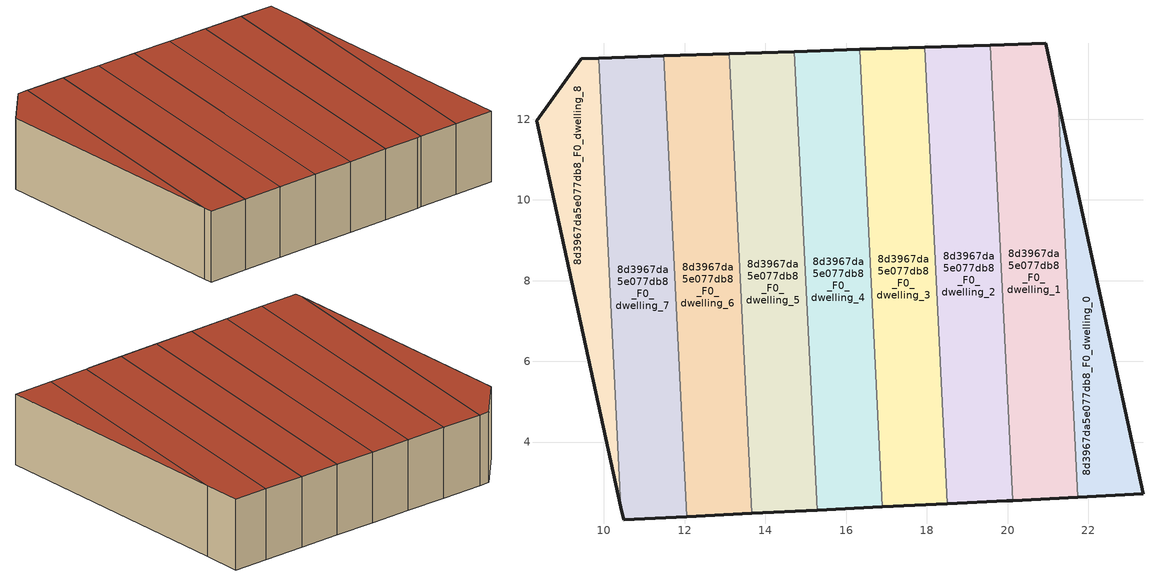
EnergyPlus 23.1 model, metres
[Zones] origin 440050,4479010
8d3967da5e077db8_F0_dwelling_0
 floor ground (EU_floor_Construction): 21.26,12.43 23.36,2.72 21.74,2.63 z0
 wall outside (EU_wall_Construction): 21.74,2.63 23.36,2.72 21.26,12.43 z0:3
 wall to 8d3967da5e077db8_F0_dwelling_1 (EU_wall_Construction): 21.26,12.43 21.74,2.63 z0:3
 roof outside (EU_roof_Construction): 23.36,2.72 21.26,12.43 21.74,2.63 z3
8d3967da5e077db8_F0_dwelling_1
 floor ground (EU_floor_Construction): 20.94,13.88 21.26,12.43 21.74,2.63 20.13,2.55 19.57,13.84 z0
 wall outside (EU_wall_Construction): 20.13,2.55 21.74,2.63 / 21.26,12.43 20.94,13.88 19.57,13.84 z0:3
 wall to 8d3967da5e077db8_F0_dwelling_2 (EU_wall_Construction): 19.57,13.84 20.13,2.55 z0:3
 roof outside (EU_roof_Construction): 21.74,2.63 21.26,12.43 20.94,13.88 19.57,13.84 20.13,2.55 z3
8d3967da5e077db8_F0_dwelling_2
 floor ground (EU_floor_Construction): 19.57,13.84 20.13,2.55 19.98,2.54 18.51,2.47 17.95,13.78 z0
 wall outside (EU_wall_Construction): 19.57,13.84 17.95,13.78 / 18.51,2.47 19.98,2.54 20.13,2.55 z0:3
 wall to 8d3967da5e077db8_F0_dwelling_3 (EU_wall_Construction): 17.95,13.78 18.51,2.47 z0:3
 roof outside (EU_roof_Construction): 20.13,2.55 19.57,13.84 17.95,13.78 18.51,2.47 19.98,2.54 z3
8d3967da5e077db8_F0_dwelling_3
 floor ground (EU_floor_Construction): 17.95,13.78 18.51,2.47 16.9,2.39 16.34,13.73 z0
 wall outside (EU_wall_Construction): 17.95,13.78 16.34,13.73 / 16.9,2.39 18.51,2.47 z0:3
 wall to 8d3967da5e077db8_F0_dwelling_4 (EU_wall_Construction): 16.34,13.73 16.9,2.39 z0:3
 roof outside (EU_roof_Construction): 18.51,2.47 17.95,13.78 16.34,13.73 16.9,2.39 z3
8d3967da5e077db8_F0_dwelling_4
 floor ground (EU_floor_Construction): 16.34,13.73 16.9,2.39 15.28,2.31 14.72,13.67 z0
 wall outside (EU_wall_Construction): 16.34,13.73 14.72,13.67 / 15.28,2.31 16.9,2.39 z0:3
 wall to 8d3967da5e077db8_F0_dwelling_5 (EU_wall_Construction): 14.72,13.67 15.28,2.31 z0:3
 roof outside (EU_roof_Construction): 16.9,2.39 16.34,13.73 14.72,13.67 15.28,2.31 z3
8d3967da5e077db8_F0_dwelling_5
 floor ground (EU_floor_Construction): 14.72,13.67 15.28,2.31 13.67,2.23 13.1,13.62 13.11,13.62 z0
 wall outside (EU_wall_Construction): 13.67,2.23 15.28,2.31 / 14.72,13.67 13.11,13.62 13.1,13.62 z0:3
 wall to 8d3967da5e077db8_F0_dwelling_6 (EU_wall_Construction): 13.1,13.62 13.67,2.23 z0:3
 roof outside (EU_roof_Construction): 15.28,2.31 14.72,13.67 13.11,13.62 13.1,13.62 13.67,2.23 z3
8d3967da5e077db8_F0_dwelling_6
 floor ground (EU_floor_Construction): 13.1,13.62 13.67,2.23 12.05,2.15 11.49,13.57 z0
 wall outside (EU_wall_Construction): 13.1,13.62 11.49,13.57 / 12.05,2.15 13.67,2.23 z0:3
 wall to 8d3967da5e077db8_F0_dwelling_7 (EU_wall_Construction): 11.49,13.57 12.05,2.15 z0:3
 roof outside (EU_roof_Construction): 13.67,2.23 13.1,13.62 11.49,13.57 12.05,2.15 z3
8d3967da5e077db8_F0_dwelling_7
 floor ground (EU_floor_Construction): 11.49,13.57 12.05,2.15 10.49,2.08 10.42,2.39 9.87,13.51 z0
 wall outside (EU_wall_Construction): 10.42,2.39 10.49,2.08 12.05,2.15 / 11.49,13.57 9.87,13.51 z0:3
 wall to 8d3967da5e077db8_F0_dwelling_8 (EU_wall_Construction): 9.87,13.51 10.42,2.39 z0:3
 roof outside (EU_roof_Construction): 12.05,2.15 11.49,13.57 9.87,13.51 10.42,2.39 10.49,2.08 z3
8d3967da5e077db8_F0_dwelling_8
 floor ground (EU_floor_Construction): 9.87,13.51 10.42,2.39 8.33,11.96 9.44,13.5 z0
 wall outside (EU_wall_Construction): 9.87,13.51 9.44,13.5 8.33,11.96 10.42,2.39 z0:3
 roof outside (EU_roof_Construction): 10.42,2.39 9.87,13.51 9.44,13.5 8.33,11.96 z3
[Building]
EU S2 Campaign: North Axis=0; Terrain=City; Solar Distribution=FullExterior
[Site:Location]
Madrid: Latitude=40.5; Longitude=-3.5; Time Zone=1; Elevation=609
[SizingPeriod:WeatherFileDays]
AnnualSizingPeriod: Begin Month=1; Begin Day of Month=1; End Month=12; End Day of Month=31; Day of Week for Start Day=Monday; Use Weather File Daylight Saving Period=No; Use Weather File Rain and Snow Indicators=No
[MATERIAL]
EU_InternalMass_Material: Roughness=MediumRough; Thickness=0.1; Conductivity=1; Density=1800; Specific Heat=900; Thermal Absorptance=0.9; Solar Absorptance=0.7; Visible Absorptance=0.7
[MATERIAL:NOMASS] Roughness=MediumRough; Thermal Absorptance=0.9; Solar Absorptance=0.7; Visible Absorptance=0.7
Name | Thermal Resistance
EU_wall_NoMass; EU_roof_NoMass | 2.16768
EU_floor_NoMass | 1.14339
[CONSTRUCTION]
EU_wall_Construction: EU_wall_NoMass
EU_roof_Construction: EU_roof_NoMass
EU_floor_Construction: EU_floor_NoMass
EU_InternalMass_Construction: EU_InternalMass_Material
[ZONE] Type=1; Multiplier=1; Ceiling Height=autocalculate; Floor Area=autocalculate; Part of Total Floor Area=Yes
Name | Volume
8d3967da5e077db8_F0_dwelling_0 | 23.7825
8d3967da5e077db8_F0_dwelling_1 | 54.2073
8d3967da5e077db8_F0_dwelling_2 | 54.8745
8d3967da5e077db8_F0_dwelling_3 | 55.002
8d3967da5e077db8_F0_dwelling_4 | 55.1283
8d3967da5e077db8_F0_dwelling_5 | 55.2561
8d3967da5e077db8_F0_dwelling_6 | 55.3777
8d3967da5e077db8_F0_dwelling_7 | 55.4692
8d3967da5e077db8_F0_dwelling_8 | 27.9708
[INTERNALMASS] Construction=EU_InternalMass_Construction
Name | Zone or ZoneList | Surface Area
8d3967da5e077db8_F0_dwelling_0_EU_InternalMass | 8d3967da5e077db8_F0_dwelling_0 | 7.92748
8d3967da5e077db8_F0_dwelling_1_EU_InternalMass | 8d3967da5e077db8_F0_dwelling_1 | 18.069
8d3967da5e077db8_F0_dwelling_2_EU_InternalMass | 8d3967da5e077db8_F0_dwelling_2 | 18.2915
8d3967da5e077db8_F0_dwelling_3_EU_InternalMass | 8d3967da5e077db8_F0_dwelling_3 | 18.3339
8d3967da5e077db8_F0_dwelling_4_EU_InternalMass | 8d3967da5e077db8_F0_dwelling_4 | 18.3763
8d3967da5e077db8_F0_dwelling_5_EU_InternalMass | 8d3967da5e077db8_F0_dwelling_5 | 18.4186
8d3967da5e077db8_F0_dwelling_6_EU_InternalMass | 8d3967da5e077db8_F0_dwelling_6 | 18.4593
8d3967da5e077db8_F0_dwelling_7_EU_InternalMass | 8d3967da5e077db8_F0_dwelling_7 | 18.4898
8d3967da5e077db8_F0_dwelling_8_EU_InternalMass | 8d3967da5e077db8_F0_dwelling_8 | 9.32362
[OTHEREQUIPMENT] Fuel Type=Electricity; Design Level Calculation Method=Watts/Area; Power per Zone Floor Area=1; Fraction Latent=0; Fraction Radiant=0; Fraction Lost=0; Carbon Dioxide Generation Rate=0; EndUse Subcategory=EU_Step8_InternalGains
Name | Zone or ZoneList or Space or SpaceList | Schedule
EU_Step8_InternalGain_8d3967da5e077db8_F0_dwelling_0_f000 | 8d3967da5e077db8_F0_dwelling_0 | EU_Step8_GainSchedule_8d3967da5e077db8_F0_dwelling_0_f000
EU_Step8_InternalGain_8d3967da5e077db8_F0_dwelling_1_f000 | 8d3967da5e077db8_F0_dwelling_1 | EU_Step8_GainSchedule_8d3967da5e077db8_F0_dwelling_1_f000
EU_Step8_InternalGain_8d3967da5e077db8_F0_dwelling_2_f000 | 8d3967da5e077db8_F0_dwelling_2 | EU_Step8_GainSchedule_8d3967da5e077db8_F0_dwelling_2_f000
EU_Step8_InternalGain_8d3967da5e077db8_F0_dwelling_3_f000 | 8d3967da5e077db8_F0_dwelling_3 | EU_Step8_GainSchedule_8d3967da5e077db8_F0_dwelling_3_f000
EU_Step8_InternalGain_8d3967da5e077db8_F0_dwelling_4_f000 | 8d3967da5e077db8_F0_dwelling_4 | EU_Step8_GainSchedule_8d3967da5e077db8_F0_dwelling_4_f000
EU_Step8_InternalGain_8d3967da5e077db8_F0_dwelling_5_f000 | 8d3967da5e077db8_F0_dwelling_5 | EU_Step8_GainSchedule_8d3967da5e077db8_F0_dwelling_5_f000
EU_Step8_InternalGain_8d3967da5e077db8_F0_dwelling_6_f000 | 8d3967da5e077db8_F0_dwelling_6 | EU_Step8_GainSchedule_8d3967da5e077db8_F0_dwelling_6_f000
EU_Step8_InternalGain_8d3967da5e077db8_F0_dwelling_7_f000 | 8d3967da5e077db8_F0_dwelling_7 | EU_Step8_GainSchedule_8d3967da5e077db8_F0_dwelling_7_f000
EU_Step8_InternalGain_8d3967da5e077db8_F0_dwelling_8_f000 | 8d3967da5e077db8_F0_dwelling_8 | EU_Step8_GainSchedule_8d3967da5e077db8_F0_dwelling_8_f000
[ZONEVENTILATION:DESIGNFLOWRATE] Schedule=EU_AlwaysOn; Design Flow Rate Calculation Method=AirChanges/Hour; Air Changes per Hour=0.480546; Ventilation Type=Natural; Fan Pressure Rise=0; Fan Total Efficiency=1; Constant Term Coefficient=1; Temperature Term Coefficient=0; Velocity Term Coefficient=0; Velocity Squared Term Coefficient=0; Minimum Indoor Temperature=-100; Maximum Indoor Temperature=100; Delta Temperature=-100; Minimum Outdoor Temperature=-100; Maximum Outdoor Temperature=100; Maximum Wind Speed=40
Name | Zone or ZoneList or Space or SpaceList
EU_ConstantAir_8d3967da5e077db8_F0_dwelling_0 | 8d3967da5e077db8_F0_dwelling_0
EU_ConstantAir_8d3967da5e077db8_F0_dwelling_1 | 8d3967da5e077db8_F0_dwelling_1
EU_ConstantAir_8d3967da5e077db8_F0_dwelling_2 | 8d3967da5e077db8_F0_dwelling_2
EU_ConstantAir_8d3967da5e077db8_F0_dwelling_3 | 8d3967da5e077db8_F0_dwelling_3
EU_ConstantAir_8d3967da5e077db8_F0_dwelling_4 | 8d3967da5e077db8_F0_dwelling_4
EU_ConstantAir_8d3967da5e077db8_F0_dwelling_5 | 8d3967da5e077db8_F0_dwelling_5
EU_ConstantAir_8d3967da5e077db8_F0_dwelling_6 | 8d3967da5e077db8_F0_dwelling_6
EU_ConstantAir_8d3967da5e077db8_F0_dwelling_7 | 8d3967da5e077db8_F0_dwelling_7
EU_ConstantAir_8d3967da5e077db8_F0_dwelling_8 | 8d3967da5e077db8_F0_dwelling_8
[HVACTEMPLATE:THERMOSTAT] Constant Heating Setpoint=20; Constant Cooling Setpoint=50
EU_HeatOnly_8d3967da5e077db8_F0_dwelling_0; EU_HeatOnly_8d3967da5e077db8_F0_dwelling_1; EU_HeatOnly_8d3967da5e077db8_F0_dwelling_2; EU_HeatOnly_8d3967da5e077db8_F0_dwelling_3; EU_HeatOnly_8d3967da5e077db8_F0_dwelling_4; EU_HeatOnly_8d3967da5e077db8_F0_dwelling_5; EU_HeatOnly_8d3967da5e077db8_F0_dwelling_6; EU_HeatOnly_8d3967da5e077db8_F0_dwelling_7; EU_HeatOnly_8d3967da5e077db8_F0_dwelling_8
[HVACTEMPLATE:ZONE:IDEALLOADSAIRSYSTEM] System Availability Schedule=EU_AlwaysOn; Maximum Heating Supply Air Temperature=50; Minimum Cooling Supply Air Temperature=13; Maximum Heating Supply Air Humidity Ratio=0.0156; Minimum Cooling Supply Air Humidity Ratio=0.0077; Heating Limit=NoLimit; Cooling Limit=NoLimit; Heating Availability Schedule=EU_AlwaysOn; Cooling Availability Schedule=EU_CoolingOff; Dehumidification Control Type=ConstantSensibleHeatRatio; Cooling Sensible Heat Ratio=0.7; Dehumidification Setpoint=60; Humidification Control Type=None; Humidification Setpoint=30; Outdoor Air Method=None; Outdoor Air Flow Rate per Person=0.00944; Outdoor Air Flow Rate per Zone Floor Area=0; Outdoor Air Flow Rate per Zone=0; Demand Controlled Ventilation Type=None; Outdoor Air Economizer Type=NoEconomizer; Heat Recovery Type=None; Sensible Heat Recovery Effectiveness=0.7; Latent Heat Recovery Effectiveness=0.65
Name | Template Thermostat
8d3967da5e077db8_F0_dwelling_0 | EU_HeatOnly_8d3967da5e077db8_F0_dwelling_0
8d3967da5e077db8_F0_dwelling_1 | EU_HeatOnly_8d3967da5e077db8_F0_dwelling_1
8d3967da5e077db8_F0_dwelling_2 | EU_HeatOnly_8d3967da5e077db8_F0_dwelling_2
8d3967da5e077db8_F0_dwelling_3 | EU_HeatOnly_8d3967da5e077db8_F0_dwelling_3
8d3967da5e077db8_F0_dwelling_4 | EU_HeatOnly_8d3967da5e077db8_F0_dwelling_4
8d3967da5e077db8_F0_dwelling_5 | EU_HeatOnly_8d3967da5e077db8_F0_dwelling_5
8d3967da5e077db8_F0_dwelling_6 | EU_HeatOnly_8d3967da5e077db8_F0_dwelling_6
8d3967da5e077db8_F0_dwelling_7 | EU_HeatOnly_8d3967da5e077db8_F0_dwelling_7
8d3967da5e077db8_F0_dwelling_8 | EU_HeatOnly_8d3967da5e077db8_F0_dwelling_8
[SIZING:ZONE] Zone Cooling Design Supply Air Temperature Input Method=SupplyAirTemperature; Zone Cooling Design Supply Air Temperature=13; Zone Heating Design Supply Air Temperature Input Method=SupplyAirTemperature; Zone Heating Design Supply Air Temperature=50; Zone Cooling Design Supply Air Humidity Ratio=0.008; Zone Heating Design Supply Air Humidity Ratio=0.008; Cooling Design Air Flow Method=DesignDay; Cooling Design Air Flow Rate=0; Cooling Minimum Air Flow per Zone Floor Area=0.000762; Cooling Minimum Air Flow=0; Cooling Minimum Air Flow Fraction=0.2; Heating Design Air Flow Method=DesignDay; Heating Design Air Flow Rate=0; Heating Maximum Air Flow per Zone Floor Area=0.002032; Heating Maximum Air Flow=0.141576; Heating Maximum Air Flow Fraction=0.3; Account for Dedicated Outdoor Air System=No; Dedicated Outdoor Air System Control Strategy=NeutralSupplyAir; Dedicated Outdoor Air Low Setpoint Temperature for Design=autosize; Dedicated Outdoor Air High Setpoint Temperature for Design=autosize; Zone Load Sizing Method=Sensible Load Only No Latent Load; Zone Latent Cooling Design Supply Air Humidity Ratio Input Method=HumidityRatioDifference; Zone Cooling Design Supply Air Humidity Ratio Difference=0.005; Zone Latent Heating Design Supply Air Humidity Ratio Input Method=HumidityRatioDifference; Zone Humidification Design Supply Air Humidity Ratio Difference=0.005
8d3967da5e077db8_F0_dwelling_0; 8d3967da5e077db8_F0_dwelling_1; 8d3967da5e077db8_F0_dwelling_2; 8d3967da5e077db8_F0_dwelling_3; 8d3967da5e077db8_F0_dwelling_4; 8d3967da5e077db8_F0_dwelling_5; 8d3967da5e077db8_F0_dwelling_6; 8d3967da5e077db8_F0_dwelling_7; 8d3967da5e077db8_F0_dwelling_8
[SCHEDULE:CONSTANT]
Name | Hourly Value
EU_AlwaysOn | 1
EU_CoolingOff | 0
[SCHEDULE:FILE] Column Number=1; Rows to Skip at Top=0; Number of Hours of Data=8760; Column Separator=Comma; Interpolate to Timestep=No; Minutes per Item=60; Adjust Schedule for Daylight Savings=Yes
Name | File
EU_Step8_GainSchedule_8d3967da5e077db8_F0_dwelling_0_f000 | C:\Users\o_iseri\Desktop\OpenUBEM\openubem\outputs\eu_evidence\EU-11\ES-MAD-BERRUGUETE\idfs\8d3967da5e077db8\8d3967da5e077db8_F0_dwelling_0_f000_gain.csv
EU_Step8_GainSchedule_8d3967da5e077db8_F0_dwelling_1_f000 | C:\Users\o_iseri\Desktop\OpenUBEM\openubem\outputs\eu_evidence\EU-11\ES-MAD-BERRUGUETE\idfs\8d3967da5e077db8\8d3967da5e077db8_F0_dwelling_1_f000_gain.csv
EU_Step8_GainSchedule_8d3967da5e077db8_F0_dwelling_2_f000 | C:\Users\o_iseri\Desktop\OpenUBEM\openubem\outputs\eu_evidence\EU-11\ES-MAD-BERRUGUETE\idfs\8d3967da5e077db8\8d3967da5e077db8_F0_dwelling_2_f000_gain.csv
EU_Step8_GainSchedule_8d3967da5e077db8_F0_dwelling_3_f000 | C:\Users\o_iseri\Desktop\OpenUBEM\openubem\outputs\eu_evidence\EU-11\ES-MAD-BERRUGUETE\idfs\8d3967da5e077db8\8d3967da5e077db8_F0_dwelling_3_f000_gain.csv
EU_Step8_GainSchedule_8d3967da5e077db8_F0_dwelling_4_f000 | C:\Users\o_iseri\Desktop\OpenUBEM\openubem\outputs\eu_evidence\EU-11\ES-MAD-BERRUGUETE\idfs\8d3967da5e077db8\8d3967da5e077db8_F0_dwelling_4_f000_gain.csv
EU_Step8_GainSchedule_8d3967da5e077db8_F0_dwelling_5_f000 | C:\Users\o_iseri\Desktop\OpenUBEM\openubem\outputs\eu_evidence\EU-11\ES-MAD-BERRUGUETE\idfs\8d3967da5e077db8\8d3967da5e077db8_F0_dwelling_5_f000_gain.csv
EU_Step8_GainSchedule_8d3967da5e077db8_F0_dwelling_6_f000 | C:\Users\o_iseri\Desktop\OpenUBEM\openubem\outputs\eu_evidence\EU-11\ES-MAD-BERRUGUETE\idfs\8d3967da5e077db8\8d3967da5e077db8_F0_dwelling_6_f000_gain.csv
EU_Step8_GainSchedule_8d3967da5e077db8_F0_dwelling_7_f000 | C:\Users\o_iseri\Desktop\OpenUBEM\openubem\outputs\eu_evidence\EU-11\ES-MAD-BERRUGUETE\idfs\8d3967da5e077db8\8d3967da5e077db8_F0_dwelling_7_f000_gain.csv
EU_Step8_GainSchedule_8d3967da5e077db8_F0_dwelling_8_f000 | C:\Users\o_iseri\Desktop\OpenUBEM\openubem\outputs\eu_evidence\EU-11\ES-MAD-BERRUGUETE\idfs\8d3967da5e077db8\8d3967da5e077db8_F0_dwelling_8_f000_gain.csv
